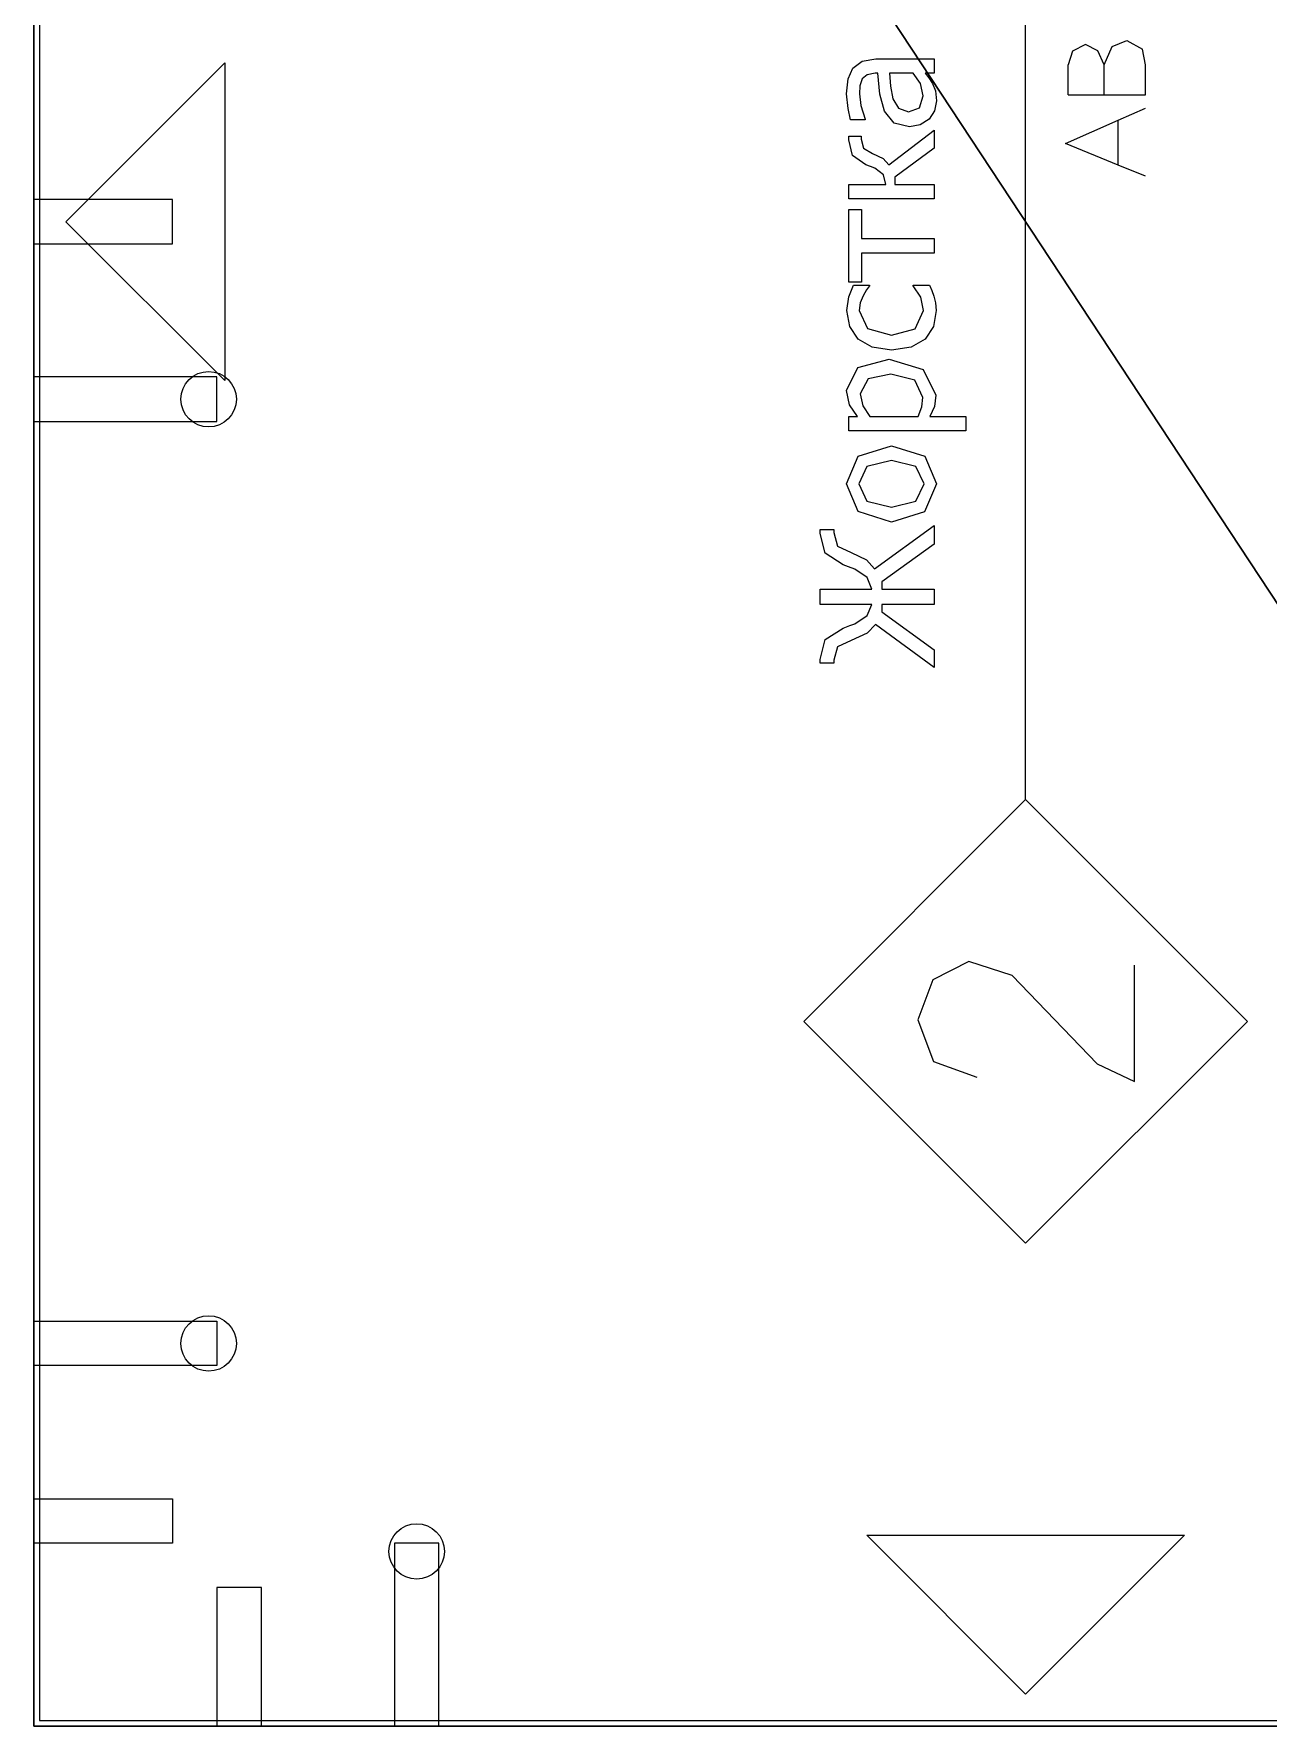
# Model space of a CAD drawing. Header units: millimetres. Extents: x -3498 to 36, y -676 to 1664.
# Drawn here: x -357.5 to -135, y 0 to 305.1 of the extents above; entities that cross this region are included whole.
import ezdxf

# ---------------------------------------------------------------- set-up
doc = ezdxf.new("R2010")
doc.units = ezdxf.units.MM
doc.header["$LTSCALE"] = 25.4
doc.layers.get('0').update_dxf_attribs({"true_color": 0xffffff})
for name, color, linetype, true_color in [('ABF-DSIDE-8', 32, 'Continuous', 0xcc5400), ('ABF_cuttingLines', 134, 'Continuous', 0x009987), ('ABF_edgeBanding', 252, 'Continuous', 0x777799), ('ABF_Label', 36, 'Continuous', 0x664400), ('DEPTH14-$89260', 22, 'Continuous', 0xcc4400)]:
    doc.layers.add(name, color=color, linetype=linetype, true_color=true_color)

# ---------------------------------------------------------------- blocks, each defined once
blk = doc.blocks.new('Group158#1')
at = {"layer": 'DEPTH14-$89260', "color": 0}
blk.add_circle((32, 31.5), 5, dxfattribs=at)
blk = doc.blocks.new('Group160#1')
at = {"layer": 'ABF-DSIDE-8', "color": 0, "extrusion": (0, 1, 0)}
for centre in [(0, -9), (-32, -9)]:
    blk.add_circle(centre, 4, dxfattribs=at)
blk = doc.blocks.new('Group161#1')
at = {"layer": 'ABF-DSIDE-8', "color": 0}
for points in [[(36, 0, 0), (36, 33, 0), (28, 33, 0), (28, 0, 0), (36, 0, 0)], [(4, 0, 0), (4, 25, 0), (-4, 25, 0), (-4, 0, 0), (4, 0, 0)]]:
    blk.add_polyline3d(points, close=True, dxfattribs=at)
blk = doc.blocks.new('Group174#1')
at = {"layer": 'DEPTH14-$89260', "color": 0}
blk.add_circle((31.5, -32), 5, dxfattribs=at)
blk = doc.blocks.new('Group176#1')
at = {"layer": 'ABF-DSIDE-8', "color": 0, "extrusion": (1, 0, 0)}
for centre in [(0, -9), (-32, -9)]:
    blk.add_circle(centre, 4, dxfattribs=at)
blk = doc.blocks.new('Group177#1')
at = {"layer": 'ABF-DSIDE-8', "color": 0}
for points in [[(0, -4, 0), (25, -4, 0), (25, 4, 0), (0, 4, 0), (0, -4, 0)], [(0, -36, 0), (33, -36, 0), (33, -28, 0), (0, -28, 0), (0, -36, 0)]]:
    blk.add_polyline3d(points, close=True, dxfattribs=at)
blk = doc.blocks.new('Group178#1')
at = {"layer": 'DEPTH14-$89260', "color": 0}
blk.add_circle((31.5, 32), 5, dxfattribs=at)
blk = doc.blocks.new('Group180#1')
at = {"layer": 'ABF-DSIDE-8', "color": 0, "extrusion": (1, 0, 0)}
for centre in [(32, -9), (0, -9)]:
    blk.add_circle(centre, 4, dxfattribs=at)
blk = doc.blocks.new('Group181#1')
at = {"layer": 'ABF-DSIDE-8', "color": 0}
for points in [[(0, 36, 0), (33, 36, 0), (33, 28, 0), (0, 28, 0), (0, 36, 0)], [(0, 4, 0), (25, 4, 0), (25, -4, 0), (0, -4, 0), (0, 4, 0)]]:
    blk.add_polyline3d(points, close=True, dxfattribs=at)
blk = doc.blocks.new('Group201#1')
at = {"layer": 'ABF_Label', "color": 0}
for p, q in [((-50.56, 21.96), (-50.56, 23.51)), ((-50.56, 23.51), (-50.12, 23.51)), ((-50.12, 23.51), (-47.85, 22.95)), ((-43.81, 17.62), (-43.81, 23.51)), ((-43.81, 23.51), (-42.09, 23.51)), ((-42.09, 23.51), (-42.09, 17.6)), ((-37.96, 22.94), (-35.7, 23.51)), ((-35.7, 23.51), (-35.25, 23.51)), ((-35.25, 23.51), (-35.25, 21.96)), ((-50.21, 21.96), (-50.56, 21.96)), ((-48.69, 21.53), (-50.21, 21.96)), ((-47.94, 19.97), (-48.69, 21.53)), ((-47.85, 22.95), (-46.52, 20.88)), ((-39.3, 20.88), (-37.96, 22.94)), ((-37.13, 21.52), (-37.89, 19.97)), ((-35.6, 21.96), (-37.13, 21.52)), ((-35.25, 21.96), (-35.6, 21.96)), ((-47.12, 18.12), (-47.94, 19.97)), ((-46.52, 20.88), (-46.25, 20.13)), ((-46.25, 20.13), (-46.03, 19.53)), ((-46.03, 19.53), (-45.1, 18.14)), ((-40.74, 18.12), (-39.79, 19.53)), ((-39.79, 19.53), (-39.51, 20.28)), ((-39.51, 20.28), (-39.3, 20.88)), ((-37.89, 19.97), (-38.73, 18.23)), ((-33.18, 19.16), (-30.01, 20.52)), ((-30.01, 20.52), (-26.84, 19.17)), ((-23.95, 6.86), (-23.95, 20.25)), ((-23.95, 20.25), (-22.31, 20.25)), ((-22.31, 20.25), (-22.31, 19.23)), ((-22.31, 19.23), (-20.95, 20.15)), ((-20.95, 20.15), (-19.31, 20.52)), ((-19.31, 20.52), (-16.69, 19.19)), ((-13.44, 19.15), (-12, 20.13)), ((-12, 20.13), (-10.15, 20.48)), ((-10.15, 20.48), (-8.6, 20.25)), ((-8.6, 20.25), (-7.26, 19.72)), ((-7.26, 19.72), (-7.26, 17.88)), ((-6.92, 18.8), (-6.92, 20.25)), ((-6.92, 20.25), (1.38, 20.25)), ((1.38, 20.25), (1.38, 18.8)), ((2.61, 10.47), (2.61, 20.25)), ((2.61, 20.25), (4.26, 20.25)), ((4.26, 20.25), (4.26, 15.99)), ((6.52, 18.28), (7.58, 19.8)), ((7.58, 19.8), (9.36, 20.25)), ((9.36, 20.25), (9.81, 20.25)), ((9.81, 20.25), (9.81, 18.83)), ((11.66, 20.04), (12.96, 20.33)), ((11.66, 18.37), (11.66, 20.04)), ((12.96, 20.33), (14.64, 20.49)), ((14.64, 20.49), (16.34, 20.33)), ((16.34, 20.33), (17.59, 19.76)), ((17.59, 19.76), (18.38, 18.72)), ((-46.12, 17.19), (-47.12, 18.12)), ((-45.1, 18.14), (-43.81, 17.62)), ((-42.09, 17.6), (-40.74, 18.12)), ((-38.73, 18.23), (-39.76, 17.3)), ((-34.39, 15.35), (-33.18, 19.16)), ((-31.99, 18.18), (-32.69, 15.35)), ((-30.01, 19.1), (-31.99, 18.18)), ((-28.04, 18.18), (-30.01, 19.1)), ((-27.34, 15.35), (-28.04, 18.18)), ((-26.84, 19.17), (-25.65, 15.35)), ((-21.07, 18.64), (-22.31, 17.84)), ((-22.31, 17.84), (-22.31, 12.3)), ((-19.72, 18.95), (-21.07, 18.64)), ((-17.98, 18.03), (-19.72, 18.95)), ((-17.45, 15.43), (-17.98, 18.03)), ((-16.69, 19.19), (-15.75, 15.62)), ((-14.71, 15.35), (-14.37, 17.57)), ((-14.37, 17.57), (-13.44, 19.15)), ((-12.23, 18.08), (-13.01, 15.35)), ((-10.18, 19.05), (-12.23, 18.08)), ((-9.28, 18.92), (-10.18, 19.05)), ((-8.48, 18.61), (-9.28, 18.92)), ((-7.81, 18.22), (-8.48, 18.61)), ((-7.36, 17.88), (-7.81, 18.22)), ((-7.26, 17.88), (-7.36, 17.88)), ((-3.59, 18.8), (-6.92, 18.8)), ((-3.59, 10.47), (-3.59, 18.8)), ((1.38, 18.8), (-1.94, 18.8)), ((-1.94, 18.8), (-1.94, 10.47)), ((6.11, 17.26), (6.33, 17.77)), ((6.33, 17.77), (6.52, 18.28)), ((7.81, 17.51), (7.23, 16.32)), ((8.4, 18.55), (7.81, 17.51)), ((9.43, 18.83), (8.4, 18.55)), ((9.81, 18.83), (9.43, 18.83)), ((11.75, 18.37), (11.66, 18.37)), ((13.3, 18.86), (11.75, 18.37)), ((14.64, 19.03), (13.3, 18.86)), ((15.57, 18.97), (14.64, 19.03)), ((16.34, 18.7), (15.57, 18.97)), ((16.83, 18.15), (16.34, 18.7)), ((17.01, 17.22), (16.83, 18.15)), ((18.38, 18.72), (18.65, 17.16)), ((-51.05, 10.47), (-46.12, 17.19)), ((-44.67, 16.47), (-49.01, 10.47)), ((-43.81, 16.47), (-44.67, 16.47)), ((-43.81, 10.47), (-43.81, 16.47)), ((-41.25, 16.47), (-42.09, 16.47)), ((-42.09, 16.47), (-42.09, 10.47)), ((-36.91, 10.47), (-41.25, 16.47)), ((-39.76, 17.3), (-34.77, 10.47)), ((-15.75, 15.62), (-16.92, 11.72)), ((4.26, 15.99), (5.35, 16.26)), ((5.35, 16.26), (6.11, 17.26)), ((7.23, 16.32), (6.5, 15.67)), ((6.5, 15.67), (10.48, 10.47)), ((11.29, 15.03), (12.65, 16.17)), ((12.65, 16.17), (14.59, 16.69)), ((14.59, 16.69), (17.01, 16.9)), ((17.01, 15.59), (15.52, 15.45)), ((17.01, 16.9), (17.01, 17.22)), ((17.01, 12.88), (17.01, 15.59)), ((18.65, 17.16), (18.65, 10.47)), ((-33.22, 11.58), (-34.39, 15.35)), ((-32.69, 15.35), (-31.99, 12.56)), ((-28.04, 12.55), (-27.34, 15.35)), ((-25.65, 15.35), (-26.84, 11.54)), ((-18.16, 12.69), (-17.45, 15.43)), ((-14.38, 13.09), (-14.71, 15.35)), ((-13.01, 15.35), (-12.26, 12.64)), ((5.08, 14.98), (4.26, 14.98)), ((4.26, 14.98), (4.26, 10.47)), ((8.43, 10.47), (5.08, 14.98)), ((10.86, 13.3), (11.29, 15.03)), ((12.99, 14.57), (12.56, 13.41)), ((14.08, 15.19), (12.99, 14.57)), ((15.52, 15.45), (14.08, 15.19)), ((-91.36, 12.32), (-96.13, 10.53)), ((-86.79, 10.63), (-91.36, 12.32)), ((-31.99, 12.56), (-30.01, 11.61)), ((-30.01, 11.61), (-28.04, 12.55)), ((-22.31, 12.3), (-21.2, 11.87)), ((-21.2, 11.87), (-20.14, 11.75)), ((-20.14, 11.75), (-18.16, 12.69)), ((-16.92, 11.72), (-19.87, 10.27)), ((-13.44, 11.5), (-14.38, 13.09)), ((-12.26, 12.64), (-10.18, 11.68)), ((-10.18, 11.68), (-8.64, 12.01)), ((-8.64, 12.01), (-7.36, 12.87)), ((-7.36, 12.87), (-7.26, 12.87)), ((-7.26, 12.87), (-7.26, 11.02)), ((11.1, 12.06), (10.86, 13.3)), ((11.73, 11.06), (11.1, 12.06)), ((12.56, 13.41), (13.03, 12.14)), ((13.03, 12.14), (14.42, 11.71)), ((14.42, 11.71), (15.83, 12.05)), ((15.83, 12.05), (17.01, 12.88)), ((-96.13, 10.53), (-97.94, 5.58)), ((-84.71, 6.49), (-86.79, 10.63)), ((-49.01, 10.47), (-51.05, 10.47)), ((-42.09, 10.47), (-43.81, 10.47)), ((-34.77, 10.47), (-36.91, 10.47)), ((-30.01, 10.2), (-33.22, 11.58)), ((-26.84, 11.54), (-30.01, 10.2)), ((-21.16, 10.44), (-22.31, 10.96)), ((-22.31, 10.96), (-22.31, 6.86)), ((-19.87, 10.27), (-21.16, 10.44)), ((-12, 10.56), (-13.44, 11.5)), ((-10.15, 10.25), (-12, 10.56)), ((-9.29, 10.31), (-10.15, 10.25)), ((-8.54, 10.5), (-9.29, 10.31)), ((-7.87, 10.74), (-8.54, 10.5)), ((-7.26, 11.02), (-7.87, 10.74)), ((-1.94, 10.47), (-3.59, 10.47)), ((4.26, 10.47), (2.61, 10.47)), ((10.48, 10.47), (8.43, 10.47)), ((12.68, 10.42), (11.73, 11.06)), ((13.83, 10.2), (12.68, 10.42)), ((14.97, 10.32), (13.83, 10.2)), ((15.82, 10.67), (14.97, 10.32)), ((16.47, 11.09), (15.82, 10.67)), ((17.01, 11.51), (16.47, 11.09)), ((17.01, 10.47), (17.01, 11.51)), ((18.65, 10.47), (17.01, 10.47)), ((-86.31, 1.53), (-84.71, 6.49)), ((-22.31, 6.86), (-23.95, 6.86)), ((-86.31, 1.53), (-96.43, -8.2)), ((-66.16, 0), (99.18, 0)), ((6.49, -10.57), (8.95, -4.58)), ((8.95, -4.58), (11.61, -10.57)), ((14.53, -4.88), (17.96, -4.88)), ((14.53, -4.88), (14.53, -8.98)), ((19.51, -5.38), (17.96, -4.88)), ((20.29, -6.84), (19.51, -5.38)), ((19.55, -8.25), (20.29, -6.84)), ((-96.43, -8.2), (-98.42, -12.45)), ((14.53, -8.98), (14.53, -13.72)), ((14.53, -8.98), (17.96, -8.98)), ((17.96, -8.98), (19.55, -8.25)), ((17.96, -8.98), (20.04, -9.9)), ((5.21, -13.72), (6.49, -10.57)), ((6.49, -10.57), (11.61, -10.57)), ((11.61, -10.57), (13.01, -13.72)), ((20.74, -11.59), (19.76, -13.36)), ((20.04, -9.9), (20.74, -11.59)), ((-98.42, -12.45), (-85.13, -12.45)), ((17.96, -13.72), (19.76, -13.36)), ((14.53, -13.72), (17.96, -13.72))]:
    blk.add_line(p, q, dxfattribs=at)
blk.add_polyline3d([(-66.16, 0, 0), (-91.56, -25.4, 0), (-116.96, 0, 0), (-91.56, 25.4, 0), (-66.16, 0, 0)], close=True, dxfattribs=at)
blk = doc.blocks.new('Group213#1')
at = {"layer": 'ABF_cuttingLines', "color": 0}
blk.add_polyline3d([(-25, 580, 0), (-25, 1120.5, 0), (-380.5, 1120.5, 0), (-380.5, 580, 0), (-25, 580, 0)], close=True, dxfattribs=at)
blk = doc.blocks.new('Group214#1')
at = {"layer": 'ABF_edgeBanding', "color": 0}
for points in [[(-375.73, 850.25, 0), (-347.08, 878.9, 0), (-347.08, 821.6, 0), (-375.73, 850.25, 0)], [(-202.75, 584.77, 0), (-231.4, 613.42, 0), (-174.1, 613.42, 0), (-202.75, 584.77, 0)]]:
    blk.add_polyline3d(points, close=True, dxfattribs=at)
blk = doc.blocks.new('_______ ______#3')
at = {"color": 0}
for p, q in [((-381.5, 1121.5), (-381.5, 579)), ((-381.5, 1121.5, 18), (-381.5, 579, 18)), ((-381.5, 1121.5), (-381.5, 579)), ((-381.5, 1121.5, 18), (-381.5, 579, 18)), ((-381.5, 579), (-24, 579)), ((-381.5, 579, 18), (-24, 579, 18)), ((-381.5, 579), (-24, 579)), ((-381.5, 579, 18), (-24, 579, 18)), ((-381.5, 579), (-381.5, 579, 18)), ((-381.5, 579), (-381.5, 579, 18))]:
    blk.add_line(p, q, dxfattribs=at)
for name, p in [('Group176#1', (-381.5, 850.25, 18)), ('Group177#1', (-381.5, 850.25, 18)), ('Group174#1', (-381.5, 850.25, 18)), ('Group178#1', (-381.5, 616, 18)), ('Group180#1', (-381.5, 616, 18)), ('Group181#1', (-381.5, 616, 18)), ('Group158#1', (-344.5, 579, 18)), ('Group161#1', (-344.5, 579, 18)), ('Group160#1', (-344.5, 579, 18))]:
    blk.add_blockref(name, p, dxfattribs=at)
at = {"layer": 'ABF_cuttingLines', "color": 0}
blk.add_blockref('Group213#1', (0, 0, 18), dxfattribs=at)
at = {"layer": 'ABF_edgeBanding', "color": 0}
blk.add_blockref('Group214#1', (0, 0, 18), dxfattribs=at)
at = {"layer": 'ABF_Label', "color": 0, "xscale": 1.574803149606299, "yscale": 1.574803149606299, "rotation": 90}
blk.add_blockref('Group201#1', (-202.75, 850.25, 18), dxfattribs=at)
at = {"color": 0}
mesh = blk.add_polyface(dxfattribs=at)
corners = [(-381.5, 1121.5), (-24, 579), (-381.5, 579), (-24, 1121.5)]
mesh.append_faces([[corners[k] for k in face] for face in [(0, 1, 2), (1, 0, 3)]], dxfattribs={"vtx0": -1, "color": 0})
at = {"color": 7, "true_color": 0xffffff}
mesh = blk.add_polyface(dxfattribs=at)
corners = [(-24, 579, 18), (-381.5, 1121.5, 18), (-381.5, 579, 18), (-24, 1121.5, 18)]
mesh.append_faces([[corners[k] for k in face] for face in [(0, 1, 2), (1, 0, 3)]], dxfattribs={"vtx0": -1, "color": 7})
at = {"color": 0}
mesh = blk.add_polyface(dxfattribs=at)
corners = [(-381.5, 1121.5, 18), (-381.5, 579), (-381.5, 579, 18), (-381.5, 1121.5)]
mesh.append_faces([[corners[k] for k in face] for face in [(0, 1, 2), (1, 0, 3)]], dxfattribs={"vtx0": -1, "color": 0})
mesh = blk.add_polyface(dxfattribs=at)
corners = [(-24, 579, 18), (-381.5, 579), (-24, 579), (-381.5, 579, 18)]
mesh.append_faces([[corners[k] for k in face] for face in [(0, 1, 2), (1, 0, 3)]], dxfattribs={"vtx0": -1, "color": 0})
blk = doc.blocks.new('THICKNESS_18')
at = {"color": 0}
blk.add_blockref('_______ ______#3', (24, -579), dxfattribs=at)

msp = doc.modelspace()

# ---------------------------------------------------------------- block references
at = {"color": 0}
msp.add_blockref('THICKNESS_18', (0, 0), dxfattribs=at)

doc.saveas('drawing.dxf')
